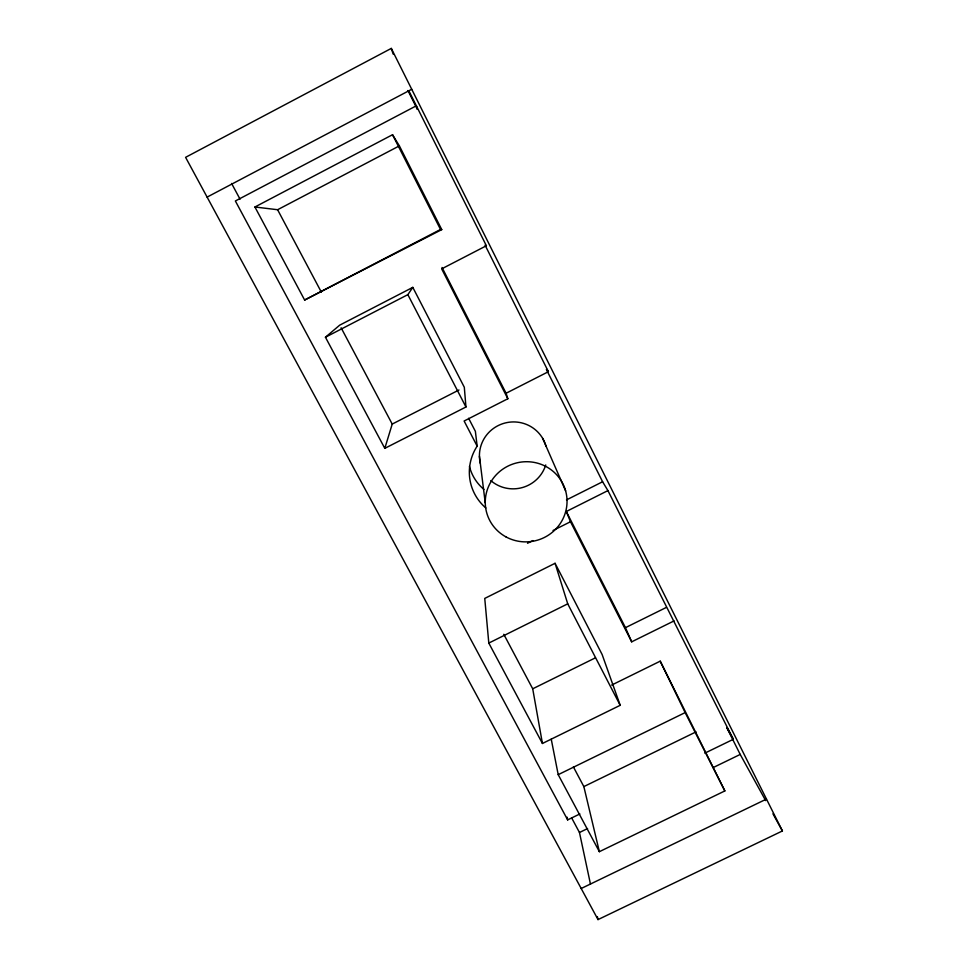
<?xml version="1.0" encoding="UTF-8"?>
<svg xmlns="http://www.w3.org/2000/svg" width="968" height="968" viewBox="0 0 968 968"><rect width="100%" height="100%" fill="white"/><g stroke="black" fill="none" stroke-linecap="round" stroke-linejoin="round"><path stroke-width="1.45" d="M384.804 448.353L325.442 337.227L339.707 325.151L412.804 287.363L464.313 387.26L465.947 406.996L384.804 448.353L392.221 424.081L341.111 327.789M325.442 337.227L407.855 294.647L412.804 287.363M391.302 48.4L185.59 157.336L598.018 919.6L782.41 830.955L391.302 48.4L393.177 54.111M207.104 197.109L411.727 89.274M254.923 206.995L392.536 134.721L399.373 145.865L441.759 229.61L304.63 300.032L254.923 206.995L277.598 209.729L399.373 145.865M304.63 300.032L440.525 229.476L441.759 229.61M409.016 91.125L486.384 245.751L441.674 268.874L507.837 398.755L464.12 421.007L477.151 446.139A48.594 47.71 -15.6 0 0 485.851 507.958M392.221 424.081L458.977 389.995M507.837 398.755L506.082 393.25L548.408 371.7L485.101 245.194L486.384 245.751M566.486 499.911L602.604 481.761L607.928 490.607L733.333 739.298L704.813 753.165M674.091 620.887L631.68 641.832L570.491 521.74L566.304 511.503L607.928 490.607M527.524 543.278L532.896 540.592M553.03 530.488L570.491 521.74M555.075 563.291L484.75 598.418L488.804 643.079L542.431 743.472L620.198 705.309L602.132 654.525L555.075 563.291L567.732 603.838L620.198 705.309M488.804 643.079L567.732 603.838M631.68 641.832L625.461 627.663L666.395 607.408M542.431 743.472L532.715 688.805L595.453 657.816M611.655 685.078L660.224 661.168L724.85 790.929L599.361 851.683L558.209 774.666L551.24 739.153M558.209 774.666L685.175 712.593L724.85 790.929M599.361 851.683L583.849 786.597L696.028 731.881M407.927 90.52L417.341 109.323L416.349 105.79L235.369 200.981L567.647 819.896L579.868 813.943M590.48 884.171L579.469 832.492L587.576 828.56M713.198 767.563L740.217 754.447L765.676 800.621M581.187 888.503L766.475 799.072M546.726 369.244L548.408 371.7M726.835 727.573L733.333 739.298M772.948 813.81L782.41 830.955M231.594 183.448L240.04 199.19M571.725 818.045L579.469 832.492M503.796 634.306L532.715 688.805M277.598 209.729L321.34 292.118M573.383 766.886L583.849 786.597M407.855 294.647L465.947 406.996M468.621 418.285L475.373 431.317L477.151 446.139M442.025 267.471L506.082 393.25M566.304 511.503L625.461 627.663M392.536 134.721L440.525 229.476M726.786 727.609L740.217 754.447M546.388 369.474L602.604 481.761M660.224 661.168L685.175 712.593M542.588 438.226L565.615 490.836M597.389 916.648L598.018 919.6M567.115 817.173L567.647 819.896M479.426 456.231L485.246 502.888M545.746 464.955A33.953 33.42 -16.1 0 1 490.812 480.588M480.358 463.466A33.953 33.42 -16.1 0 1 504.885 423.052A33.953 33.42 -16.1 0 1 546.025 446.248M483.988 489.457A45.266 44.552 -16.1 0 1 469.444 466.431M505.816 536.804A40.959 40.027 -15 0 0 567.042 501.182A40.959 40.027 -15 0 0 505.574 467.387A40.959 40.027 -15 0 0 505.816 536.804"/></g></svg>
